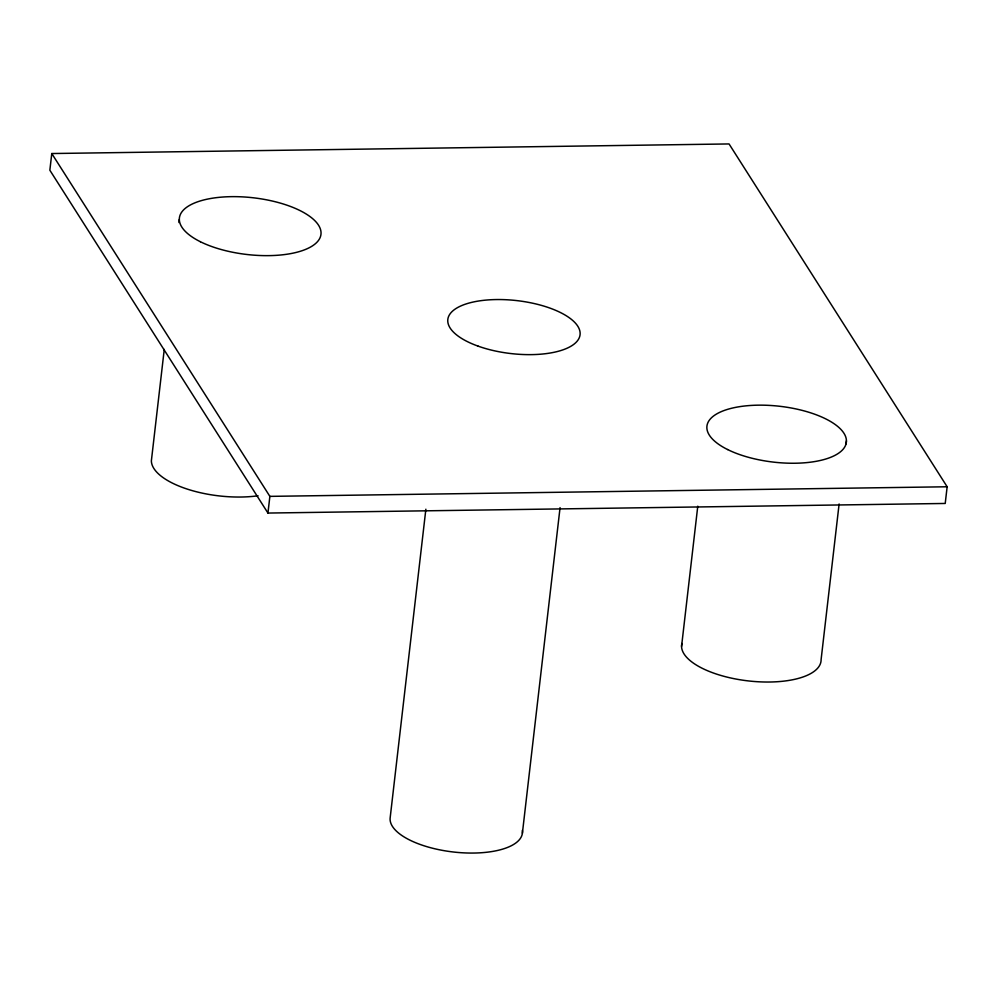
<?xml version="1.0" encoding="UTF-8"?>
<svg xmlns="http://www.w3.org/2000/svg" width="997" height="997" viewBox="0 0 997 997"><rect width="100%" height="100%" fill="white"/><g stroke="black" fill="none" stroke-linecap="round" stroke-linejoin="round"><path stroke-width="1.5" d="M51.782 153.538L49.85 170.213L267.944 513.056L945.218 503.46L947.15 486.773L729.056 143.942L51.782 153.538L269.875 496.369L267.944 513.056M164.256 349.424L151.37 460.838A71.273 28.539 6.6 0 0 258.049 495.771M178.937 222.543L179.298 219.452M425.869 509.205L390.163 817.827A66.562 26.645 6.6 0 0 456.576 852.335A66.562 26.645 6.6 0 0 522.353 830.401M522.391 833.205L560.065 507.61M681.562 646.392L697.775 506.189M839.113 503.971L821.104 659.578A70.164 28.09 6.6 0 1 748.111 680.889A70.164 28.09 6.6 0 1 681.898 643.476M846.067 443.877L846.416 440.799M269.875 496.369L947.15 486.773M478.149 346.158A66.562 26.645 6.6 0 0 580.055 334.78A66.562 26.645 6.6 0 0 483.62 300.334A66.562 26.645 6.6 0 0 478.149 346.158M200.36 241.723A71.273 28.539 6.6 0 0 318.741 240.053A71.273 28.539 6.6 0 0 231.404 196.658A71.273 28.539 6.6 0 0 200.36 241.723M727.611 449.547A70.164 28.09 6.6 0 0 844.147 447.89A70.164 28.09 6.6 0 0 758.181 405.168A70.164 28.09 6.6 0 0 727.611 449.547"/></g></svg>
